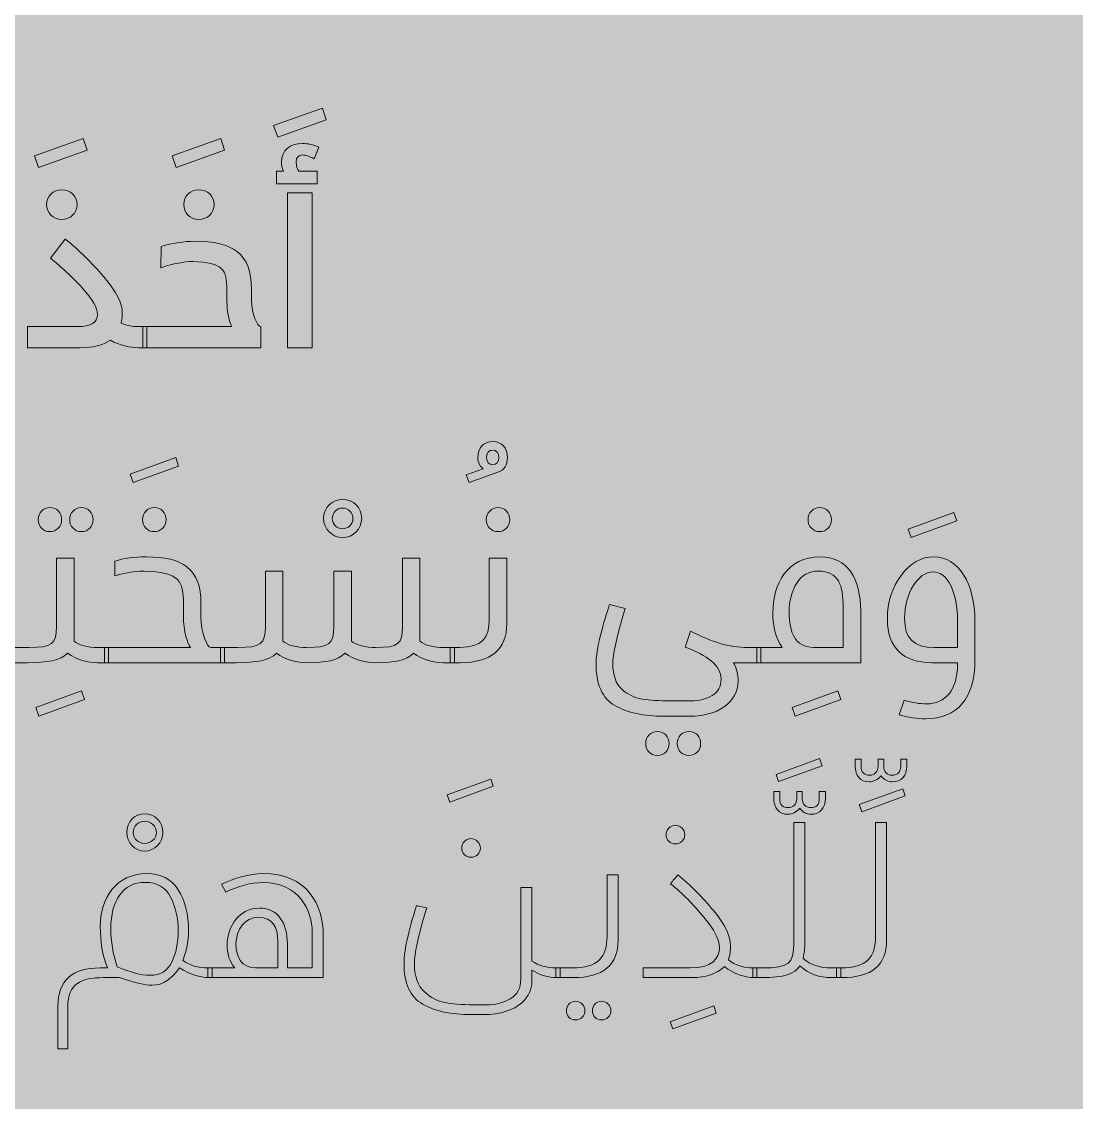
# Model space of a CAD drawing. Header units: inches. Extents: x -1481 to -429, y -1676 to -696.
# Drawn here: x -562.89 to -516.92, y -891.54 to -844.45 of the extents above; entities that cross this region are included whole.
import ezdxf

# ---------------------------------------------------------------- set-up
doc = ezdxf.new("R2010")
doc.units = ezdxf.units.IN
doc.header["$MEASUREMENT"] = 0
doc.layers.add('Layer 1', color=7, linetype='Continuous')

# ---------------------------------------------------------------- blocks, each defined once
blk = doc.blocks.new('block 2')
at = {"layer": 'Layer 1', "true_color": 0x009344}
h = blk.add_hatch(color=114, dxfattribs=at)
h.dxf.hatch_style = 2
h.paths.add_polyline_path([(-429.175, -985.727), (-669.175, -985.727), (-669.175, -695.727), (-429.175, -695.727)])
blk = doc.blocks.new('block 426')
at = {"layer": 'Layer 1', "lineweight": 0}
for points in [[(-551.909, -848.978), (-549.784, -848.216), (-549.613, -848.727), (-551.728, -849.489), (-551.909, -848.978)], [(-562.332, -850.301), (-560.207, -849.539), (-560.037, -850.05), (-562.152, -850.812), (-562.332, -850.301)], [(-556.338, -850.301), (-554.214, -849.539), (-554.043, -850.05), (-556.158, -850.812), (-556.338, -850.301)], [(-551.297, -858.66), (-551.297, -851.904), (-550.225, -851.904), (-550.225, -858.66), (-551.297, -858.66)], [(-556.178, -863.441), (-556.048, -863.812), (-558.032, -864.534), (-558.162, -864.163), (-556.178, -863.441)], [(-522.262, -865.837), (-522.132, -866.208), (-524.116, -866.929), (-524.246, -866.559), (-522.262, -865.837)], [(-560.287, -873.615), (-560.157, -873.986), (-562.141, -874.707), (-562.272, -874.336), (-560.287, -873.615)], [(-527.323, -873.615), (-527.193, -873.986), (-529.178, -874.707), (-529.308, -874.336), (-527.323, -873.615)], [(-528.115, -876.562), (-528.005, -876.873), (-529.899, -877.564), (-530.01, -877.253), (-528.115, -876.562)], [(-542.447, -877.454), (-542.337, -877.765), (-544.231, -878.456), (-544.342, -878.146), (-542.447, -877.454)], [(-524.487, -877.875), (-524.377, -878.186), (-526.271, -878.877), (-526.381, -878.567), (-524.487, -877.875)], [(-532.725, -887.337), (-532.615, -887.647), (-534.51, -888.339), (-534.62, -888.028), (-532.725, -887.337)]]:
    blk.add_lwpolyline(points, dxfattribs=at)
for points, knots in [([(-551.788, -851.513), (-551.788, -851.513), (-551.788, -850.962), (-551.788, -850.962), (-551.788, -850.962), (-551.478, -850.962), (-551.478, -850.962), (-551.538, -850.832), (-551.568, -850.702), (-551.568, -850.581), (-551.568, -850.03), (-551.167, -849.759), (-550.646, -849.759), (-550.425, -849.759), (-550.195, -849.809), (-549.944, -849.92), (-549.944, -849.92), (-550.135, -850.421), (-550.135, -850.421), (-550.365, -850.311), (-550.526, -850.26), (-550.636, -850.26), (-550.826, -850.26), (-550.926, -850.36), (-550.926, -850.571), (-550.926, -850.762), (-550.886, -850.892), (-550.806, -850.962), (-550.806, -850.962), (-550.014, -850.962), (-550.014, -850.962), (-550.014, -850.962), (-550.014, -851.513), (-550.014, -851.513), (-550.014, -851.513), (-551.788, -851.513), (-551.788, -851.513)], [0, 0, 0, 0, 1, 1, 1, 2, 2, 2, 3, 3, 3, 4, 4, 4, 5, 5, 5, 6, 6, 6, 7, 7, 7, 8, 8, 8, 9, 9, 9, 10, 10, 10, 11, 11, 11, 12, 12, 12, 12]), ([(-561.159, -853.067), (-561.52, -853.067), (-561.801, -852.786), (-561.801, -852.415), (-561.801, -852.044), (-561.51, -851.774), (-561.139, -851.774), (-560.769, -851.774), (-560.478, -852.044), (-560.478, -852.415), (-560.478, -852.806), (-560.758, -853.067), (-561.159, -853.067)], [0, 0, 0, 0, 1, 1, 1, 2, 2, 2, 3, 3, 3, 4, 4, 4, 4]), ([(-555.186, -853.067), (-555.547, -853.067), (-555.827, -852.786), (-555.827, -852.415), (-555.827, -852.044), (-555.537, -851.774), (-555.166, -851.774), (-554.795, -851.774), (-554.504, -852.044), (-554.504, -852.415), (-554.504, -852.806), (-554.785, -853.067), (-555.186, -853.067)], [0, 0, 0, 0, 1, 1, 1, 2, 2, 2, 3, 3, 3, 4, 4, 4, 4]), ([(-560.358, -858.66), (-560.358, -858.66), (-562.643, -858.66), (-562.643, -858.66), (-562.643, -858.66), (-562.643, -857.737), (-562.643, -857.737), (-562.643, -857.737), (-560.458, -857.737), (-560.458, -857.737), (-559.876, -857.737), (-559.586, -857.557), (-559.586, -857.206), (-559.586, -856.936), (-559.806, -856.545), (-560.247, -856.054), (-560.698, -855.563), (-561.159, -855.132), (-561.64, -854.761), (-561.64, -854.761), (-560.989, -853.929), (-560.989, -853.929), (-560.397, -854.4), (-559.836, -854.951), (-559.305, -855.573), (-558.774, -856.204), (-558.503, -856.725), (-558.503, -857.136), (-558.503, -857.287), (-558.523, -857.437), (-558.553, -857.587), (-558.363, -857.678), (-558.072, -857.737), (-557.792, -857.737), (-557.792, -857.737), (-557.431, -857.737), (-557.431, -857.737), (-557.431, -857.737), (-557.431, -858.66), (-557.431, -858.66), (-557.431, -858.66), (-557.792, -858.66), (-557.792, -858.66), (-558.142, -858.66), (-558.623, -858.559), (-559.024, -858.329), (-559.335, -858.549), (-559.786, -858.66), (-560.358, -858.66)], [0, 0, 0, 0, 1, 1, 1, 2, 2, 2, 3, 3, 3, 4, 4, 4, 5, 5, 5, 6, 6, 6, 7, 7, 7, 8, 8, 8, 9, 9, 9, 10, 10, 10, 11, 11, 11, 12, 12, 12, 13, 13, 13, 14, 14, 14, 15, 15, 15, 16, 16, 16, 16]), ([(-553.733, -857.737), (-553.873, -857.427), (-553.943, -857.056), (-553.943, -856.625), (-553.943, -856.625), (-553.943, -856.134), (-553.943, -856.134), (-553.963, -855.262), (-554.093, -854.941), (-555.437, -854.901), (-555.807, -854.901), (-556.268, -854.991), (-556.82, -855.172), (-556.82, -855.172), (-556.81, -854.25), (-556.81, -854.25), (-556.318, -854.099), (-555.827, -854.019), (-555.336, -854.019), (-553.692, -854.019), (-552.871, -854.55), (-552.871, -856.114), (-552.871, -856.114), (-552.871, -856.595), (-552.871, -856.595), (-552.871, -857.176), (-552.62, -857.737), (-552.46, -857.737), (-552.46, -857.737), (-552.46, -858.66), (-552.46, -858.66), (-552.46, -858.66), (-557.611, -858.66), (-557.611, -858.66), (-557.611, -858.66), (-557.611, -857.737), (-557.611, -857.737), (-557.611, -857.737), (-553.733, -857.737), (-553.733, -857.737)], [0, 0, 0, 0, 1, 1, 1, 2, 2, 2, 3, 3, 3, 4, 4, 4, 5, 5, 5, 6, 6, 6, 7, 7, 7, 8, 8, 8, 9, 9, 9, 10, 10, 10, 11, 11, 11, 12, 12, 12, 13, 13, 13, 13]), ([(-542.778, -863.932), (-542.908, -863.852), (-543.009, -863.662), (-543.009, -863.451), (-543.009, -863.02), (-542.758, -862.75), (-542.357, -862.75), (-541.956, -862.75), (-541.716, -863.02), (-541.716, -863.451), (-541.716, -863.772), (-541.856, -863.982), (-542.137, -864.083), (-542.137, -864.083), (-543.389, -864.534), (-543.389, -864.534), (-543.389, -864.534), (-543.52, -864.203), (-543.52, -864.203), (-543.52, -864.203), (-542.778, -863.932), (-542.778, -863.932)], [0, 0, 0, 0, 1, 1, 1, 2, 2, 2, 3, 3, 3, 4, 4, 4, 5, 5, 5, 6, 6, 6, 7, 7, 7, 7]), ([(-542.086, -863.451), (-542.086, -863.251), (-542.197, -863.12), (-542.357, -863.12), (-542.527, -863.12), (-542.628, -863.241), (-542.628, -863.451), (-542.628, -863.642), (-542.517, -863.752), (-542.357, -863.752), (-542.197, -863.752), (-542.086, -863.642), (-542.086, -863.451)], [0, 0, 0, 0, 1, 1, 1, 2, 2, 2, 3, 3, 3, 4, 4, 4, 4]), ([(-548.902, -865.265), (-548.431, -865.265), (-548.07, -865.626), (-548.07, -866.097), (-548.07, -866.548), (-548.431, -866.929), (-548.902, -866.929), (-549.353, -866.929), (-549.734, -866.548), (-549.734, -866.097), (-549.734, -865.626), (-549.353, -865.265), (-548.902, -865.265)], [0, 0, 0, 0, 1, 1, 1, 2, 2, 2, 3, 3, 3, 4, 4, 4, 4]), ([(-561.67, -866.669), (-561.951, -866.669), (-562.172, -866.458), (-562.172, -866.148), (-562.172, -865.857), (-561.951, -865.626), (-561.66, -865.626), (-561.35, -865.626), (-561.149, -865.857), (-561.149, -866.148), (-561.149, -866.458), (-561.36, -866.669), (-561.67, -866.669)], [0, 0, 0, 0, 1, 1, 1, 2, 2, 2, 3, 3, 3, 4, 4, 4, 4]), ([(-560.297, -866.669), (-560.578, -866.669), (-560.798, -866.458), (-560.798, -866.148), (-560.798, -865.857), (-560.578, -865.626), (-560.287, -865.626), (-559.976, -865.626), (-559.776, -865.857), (-559.776, -866.148), (-559.776, -866.458), (-559.986, -866.669), (-560.297, -866.669)], [0, 0, 0, 0, 1, 1, 1, 2, 2, 2, 3, 3, 3, 4, 4, 4, 4]), ([(-557.12, -866.669), (-557.401, -866.669), (-557.621, -866.458), (-557.621, -866.148), (-557.621, -865.857), (-557.401, -865.626), (-557.11, -865.626), (-556.799, -865.626), (-556.599, -865.857), (-556.599, -866.148), (-556.599, -866.458), (-556.809, -866.669), (-557.12, -866.669)], [0, 0, 0, 0, 1, 1, 1, 2, 2, 2, 3, 3, 3, 4, 4, 4, 4]), ([(-548.902, -866.548), (-548.651, -866.548), (-548.451, -866.348), (-548.451, -866.097), (-548.451, -865.847), (-548.651, -865.646), (-548.902, -865.646), (-549.152, -865.646), (-549.353, -865.847), (-549.353, -866.097), (-549.353, -866.348), (-549.152, -866.548), (-548.902, -866.548)], [0, 0, 0, 0, 1, 1, 1, 2, 2, 2, 3, 3, 3, 4, 4, 4, 4]), ([(-542.137, -866.669), (-542.417, -866.669), (-542.638, -866.458), (-542.638, -866.148), (-542.638, -865.857), (-542.417, -865.626), (-542.126, -865.626), (-541.816, -865.626), (-541.615, -865.857), (-541.615, -866.148), (-541.615, -866.458), (-541.826, -866.669), (-542.137, -866.669)], [0, 0, 0, 0, 1, 1, 1, 2, 2, 2, 3, 3, 3, 4, 4, 4, 4]), ([(-528.115, -866.669), (-528.396, -866.669), (-528.616, -866.458), (-528.616, -866.148), (-528.616, -865.857), (-528.396, -865.626), (-528.105, -865.626), (-527.794, -865.626), (-527.594, -865.857), (-527.594, -866.148), (-527.594, -866.458), (-527.804, -866.669), (-528.115, -866.669)], [0, 0, 0, 0, 1, 1, 1, 2, 2, 2, 3, 3, 3, 4, 4, 4, 4]), ([(-559.585, -872.382), (-559.976, -872.382), (-560.498, -872.252), (-560.889, -871.971), (-561.209, -872.292), (-561.771, -872.382), (-562.643, -872.382), (-562.643, -872.382), (-563.324, -872.382), (-563.324, -872.382), (-563.324, -872.382), (-563.324, -871.72), (-563.324, -871.72), (-563.324, -871.72), (-562.572, -871.72), (-562.572, -871.72), (-561.57, -871.72), (-561.37, -871.57), (-561.37, -870.808), (-561.37, -870.808), (-561.37, -867.821), (-561.37, -867.821), (-561.37, -867.821), (-560.608, -867.821), (-560.608, -867.821), (-560.608, -867.821), (-560.608, -871.44), (-560.608, -871.44), (-560.407, -871.63), (-559.986, -871.72), (-559.585, -871.72), (-559.585, -871.72), (-559.105, -871.72), (-559.105, -871.72), (-559.105, -871.72), (-559.105, -872.382), (-559.105, -872.382), (-559.105, -872.382), (-559.585, -872.382), (-559.585, -872.382)], [0, 0, 0, 0, 1, 1, 1, 2, 2, 2, 3, 3, 3, 4, 4, 4, 5, 5, 5, 6, 6, 6, 7, 7, 7, 8, 8, 8, 9, 9, 9, 10, 10, 10, 11, 11, 11, 12, 12, 12, 13, 13, 13, 13]), ([(-559.285, -872.382), (-559.285, -872.382), (-559.285, -871.72), (-559.285, -871.72), (-559.285, -871.72), (-555.526, -871.72), (-555.526, -871.72), (-555.647, -871.6), (-555.847, -871.009), (-555.837, -870.337), (-555.837, -870.337), (-555.837, -869.836), (-555.837, -869.836), (-555.847, -868.804), (-555.997, -868.433), (-557.571, -868.393), (-557.982, -868.393), (-558.403, -868.463), (-558.834, -868.603), (-558.834, -868.603), (-558.824, -867.962), (-558.824, -867.962), (-558.433, -867.831), (-557.982, -867.771), (-557.471, -867.771), (-555.867, -867.771), (-555.076, -868.283), (-555.076, -869.806), (-555.076, -869.806), (-555.076, -870.377), (-555.076, -870.377), (-555.076, -871.069), (-554.815, -871.72), (-554.645, -871.72), (-554.645, -871.72), (-554.043, -871.72), (-554.043, -871.72), (-554.043, -871.72), (-554.043, -872.382), (-554.043, -872.382), (-554.043, -872.382), (-559.285, -872.382), (-559.285, -872.382)], [0, 0, 0, 0, 1, 1, 1, 2, 2, 2, 3, 3, 3, 4, 4, 4, 5, 5, 5, 6, 6, 6, 7, 7, 7, 8, 8, 8, 9, 9, 9, 10, 10, 10, 11, 11, 11, 12, 12, 12, 13, 13, 13, 14, 14, 14, 14]), ([(-545.534, -867.821), (-545.534, -867.821), (-545.534, -871.44), (-545.534, -871.44), (-545.333, -871.63), (-544.912, -871.72), (-544.511, -871.72), (-544.511, -871.72), (-544.03, -871.72), (-544.03, -871.72), (-544.03, -871.72), (-544.03, -872.382), (-544.03, -872.382), (-544.03, -872.382), (-544.511, -872.382), (-544.511, -872.382), (-544.902, -872.382), (-545.424, -872.252), (-545.814, -871.971), (-546.145, -872.292), (-546.616, -872.382), (-547.458, -872.382), (-547.849, -872.382), (-548.41, -872.252), (-548.801, -871.971), (-549.132, -872.292), (-549.603, -872.382), (-550.445, -872.382), (-550.876, -872.382), (-551.397, -872.252), (-551.788, -871.971), (-552.109, -872.292), (-552.67, -872.382), (-553.542, -872.382), (-553.542, -872.382), (-554.224, -872.382), (-554.224, -872.382), (-554.224, -872.382), (-554.224, -871.72), (-554.224, -871.72), (-554.224, -871.72), (-553.472, -871.72), (-553.472, -871.72), (-552.47, -871.72), (-552.269, -871.57), (-552.269, -870.808), (-552.269, -870.808), (-552.269, -868.393), (-552.269, -868.393), (-552.269, -868.393), (-551.508, -868.393), (-551.508, -868.393), (-551.508, -868.393), (-551.508, -871.44), (-551.508, -871.44), (-551.307, -871.63), (-550.886, -871.72), (-550.485, -871.72), (-549.483, -871.72), (-549.283, -871.57), (-549.283, -870.808), (-549.283, -870.808), (-549.283, -868.393), (-549.283, -868.393), (-549.283, -868.393), (-548.521, -868.393), (-548.521, -868.393), (-548.521, -868.393), (-548.521, -871.44), (-548.521, -871.44), (-548.32, -871.61), (-547.869, -871.72), (-547.468, -871.72), (-546.456, -871.72), (-546.296, -871.57), (-546.296, -870.808), (-546.296, -870.808), (-546.296, -867.821), (-546.296, -867.821), (-546.296, -867.821), (-545.534, -867.821), (-545.534, -867.821)], [0, 0, 0, 0, 1, 1, 1, 2, 2, 2, 3, 3, 3, 4, 4, 4, 5, 5, 5, 6, 6, 6, 7, 7, 7, 8, 8, 8, 9, 9, 9, 10, 10, 10, 11, 11, 11, 12, 12, 12, 13, 13, 13, 14, 14, 14, 15, 15, 15, 16, 16, 16, 17, 17, 17, 18, 18, 18, 19, 19, 19, 20, 20, 20, 21, 21, 21, 22, 22, 22, 23, 23, 23, 24, 24, 24, 25, 25, 25, 26, 26, 26, 27, 27, 27, 27]), ([(-541.746, -867.821), (-541.746, -867.821), (-541.746, -870.678), (-541.746, -870.678), (-541.746, -871.811), (-542.427, -872.382), (-543.78, -872.382), (-543.78, -872.382), (-544.211, -872.382), (-544.211, -872.382), (-544.211, -872.382), (-544.211, -871.72), (-544.211, -871.72), (-544.211, -871.72), (-543.79, -871.72), (-543.79, -871.72), (-542.838, -871.71), (-542.507, -871.309), (-542.507, -870.518), (-542.507, -870.518), (-542.507, -867.821), (-542.507, -867.821), (-542.507, -867.821), (-541.746, -867.821), (-541.746, -867.821)], [0, 0, 0, 0, 1, 1, 1, 2, 2, 2, 3, 3, 3, 4, 4, 4, 5, 5, 5, 6, 6, 6, 7, 7, 7, 8, 8, 8, 8]), ([(-529.739, -871.72), (-530.009, -871.349), (-530.15, -870.848), (-530.15, -870.207), (-530.15, -868.944), (-529.508, -867.771), (-528.095, -867.771), (-526.882, -867.771), (-526.321, -868.724), (-526.321, -870.137), (-526.321, -870.137), (-526.321, -872.382), (-526.321, -872.382), (-526.321, -872.382), (-530.851, -872.382), (-530.851, -872.382), (-530.851, -872.382), (-530.851, -871.72), (-530.851, -871.72), (-530.851, -871.72), (-529.739, -871.72), (-529.739, -871.72)], [0, 0, 0, 0, 1, 1, 1, 2, 2, 2, 3, 3, 3, 4, 4, 4, 5, 5, 5, 6, 6, 6, 7, 7, 7, 7]), ([(-521.34, -870.568), (-521.34, -870.568), (-521.34, -872.272), (-521.34, -872.272), (-521.34, -873.915), (-522.091, -874.828), (-523.495, -874.828), (-523.866, -874.828), (-524.246, -874.767), (-524.637, -874.657), (-524.637, -874.657), (-524.427, -874.016), (-524.427, -874.016), (-524.066, -874.126), (-523.745, -874.176), (-523.465, -874.176), (-522.593, -874.176), (-522.101, -873.545), (-522.101, -872.462), (-522.101, -872.462), (-522.101, -872.382), (-522.101, -872.382), (-522.101, -872.382), (-523.214, -872.382), (-523.214, -872.382), (-524.487, -872.382), (-525.159, -871.72), (-525.159, -870.477), (-525.189, -869.064), (-524.196, -867.731), (-523.124, -867.771), (-522.071, -867.771), (-521.34, -868.924), (-521.34, -870.568)], [0, 0, 0, 0, 1, 1, 1, 2, 2, 2, 3, 3, 3, 4, 4, 4, 5, 5, 5, 6, 6, 6, 7, 7, 7, 8, 8, 8, 9, 9, 9, 10, 10, 10, 11, 11, 11, 11]), ([(-528.376, -871.72), (-528.376, -871.72), (-527.083, -871.72), (-527.083, -871.72), (-527.083, -871.72), (-527.083, -869.966), (-527.083, -869.966), (-527.083, -869.004), (-527.283, -868.393), (-528.165, -868.393), (-528.576, -868.393), (-528.887, -868.563), (-529.107, -868.914), (-529.328, -869.265), (-529.438, -869.686), (-529.438, -870.177), (-529.438, -871.069), (-529.188, -871.69), (-528.376, -871.72)], [0, 0, 0, 0, 1, 1, 1, 2, 2, 2, 3, 3, 3, 4, 4, 4, 5, 5, 5, 6, 6, 6, 6]), ([(-522.101, -871.72), (-522.101, -871.72), (-522.101, -870.598), (-522.101, -870.598), (-522.101, -869.285), (-522.532, -868.423), (-523.164, -868.423), (-523.825, -868.423), (-524.407, -869.385), (-524.407, -870.457), (-524.407, -871.339), (-524.016, -871.72), (-523.104, -871.72), (-523.104, -871.72), (-522.101, -871.72), (-522.101, -871.72)], [0, 0, 0, 0, 1, 1, 1, 2, 2, 2, 3, 3, 3, 4, 4, 4, 5, 5, 5, 5]), ([(-533.697, -874.046), (-533.367, -874.046), (-533.066, -873.966), (-532.795, -873.815), (-532.535, -873.665), (-532.405, -873.424), (-532.405, -873.104), (-532.405, -872.492), (-533.016, -872.061), (-533.978, -871.7), (-533.978, -871.7), (-533.738, -871.009), (-533.738, -871.009), (-532.785, -871.48), (-532.094, -871.72), (-531.222, -871.72), (-531.222, -871.72), (-530.67, -871.72), (-530.67, -871.72), (-530.67, -871.72), (-530.67, -872.382), (-530.67, -872.382), (-530.67, -872.382), (-531.863, -872.382), (-531.863, -872.382), (-531.733, -872.592), (-531.663, -872.863), (-531.663, -873.214), (-531.663, -873.805), (-532.154, -874.717), (-533.858, -874.717), (-533.858, -874.717), (-534.89, -874.717), (-534.89, -874.717), (-535.782, -874.717), (-536.494, -874.557), (-537.035, -874.246), (-537.586, -873.936), (-537.857, -873.324), (-537.857, -872.432), (-537.857, -872.121), (-537.787, -871.7), (-537.657, -871.179), (-537.526, -870.658), (-537.396, -870.217), (-537.266, -869.846), (-537.266, -869.846), (-536.584, -870.026), (-536.584, -870.026), (-536.584, -870.026), (-536.684, -870.357), (-536.684, -870.357), (-536.975, -871.349), (-537.125, -872.041), (-537.125, -872.432), (-537.125, -872.923), (-536.995, -873.294), (-536.735, -873.535), (-536.484, -873.765), (-536.183, -873.915), (-535.842, -873.966), (-535.512, -874.016), (-535.101, -874.046), (-534.61, -874.046), (-534.61, -874.046), (-533.697, -874.046), (-533.697, -874.046)], [0, 0, 0, 0, 1, 1, 1, 2, 2, 2, 3, 3, 3, 4, 4, 4, 5, 5, 5, 6, 6, 6, 7, 7, 7, 8, 8, 8, 9, 9, 9, 10, 10, 10, 11, 11, 11, 12, 12, 12, 13, 13, 13, 14, 14, 14, 15, 15, 15, 16, 16, 16, 17, 17, 17, 18, 18, 18, 19, 19, 19, 20, 20, 20, 21, 21, 21, 22, 22, 22, 22]), ([(-535.191, -876.421), (-535.472, -876.421), (-535.692, -876.211), (-535.692, -875.9), (-535.692, -875.609), (-535.472, -875.379), (-535.181, -875.379), (-534.87, -875.379), (-534.67, -875.609), (-534.67, -875.9), (-534.67, -876.211), (-534.88, -876.421), (-535.191, -876.421)], [0, 0, 0, 0, 1, 1, 1, 2, 2, 2, 3, 3, 3, 4, 4, 4, 4]), ([(-533.818, -876.421), (-534.098, -876.421), (-534.319, -876.211), (-534.319, -875.9), (-534.319, -875.609), (-534.098, -875.379), (-533.808, -875.379), (-533.497, -875.379), (-533.297, -875.609), (-533.297, -875.9), (-533.297, -876.211), (-533.507, -876.421), (-533.818, -876.421)], [0, 0, 0, 0, 1, 1, 1, 2, 2, 2, 3, 3, 3, 4, 4, 4, 4]), ([(-525.94, -877.574), (-526.341, -877.574), (-526.562, -877.314), (-526.562, -876.863), (-526.562, -876.863), (-526.562, -876.582), (-526.562, -876.582), (-526.562, -876.582), (-526.301, -876.582), (-526.301, -876.582), (-526.301, -876.582), (-526.301, -876.883), (-526.301, -876.883), (-526.301, -877.153), (-526.181, -877.284), (-525.93, -877.284), (-525.7, -877.284), (-525.56, -877.123), (-525.56, -876.883), (-525.56, -876.883), (-525.56, -876.582), (-525.56, -876.582), (-525.56, -876.582), (-525.319, -876.582), (-525.319, -876.582), (-525.319, -876.582), (-525.319, -876.883), (-525.319, -876.883), (-525.319, -877.123), (-525.179, -877.284), (-524.948, -877.284), (-524.698, -877.284), (-524.577, -877.153), (-524.577, -876.883), (-524.577, -876.883), (-524.577, -876.582), (-524.577, -876.582), (-524.577, -876.582), (-524.307, -876.582), (-524.307, -876.582), (-524.307, -876.582), (-524.307, -876.863), (-524.307, -876.863), (-524.307, -877.304), (-524.547, -877.574), (-524.938, -877.574), (-525.139, -877.574), (-525.309, -877.474), (-525.429, -877.314), (-525.59, -877.484), (-525.76, -877.574), (-525.94, -877.574)], [0, 0, 0, 0, 1, 1, 1, 2, 2, 2, 3, 3, 3, 4, 4, 4, 5, 5, 5, 6, 6, 6, 7, 7, 7, 8, 8, 8, 9, 9, 9, 10, 10, 10, 11, 11, 11, 12, 12, 12, 13, 13, 13, 14, 14, 14, 15, 15, 15, 16, 16, 16, 17, 17, 17, 17]), ([(-529.488, -878.988), (-529.889, -878.988), (-530.11, -878.727), (-530.11, -878.276), (-530.11, -878.276), (-530.11, -877.995), (-530.11, -877.995), (-530.11, -877.995), (-529.849, -877.995), (-529.849, -877.995), (-529.849, -877.995), (-529.849, -878.296), (-529.849, -878.296), (-529.849, -878.567), (-529.729, -878.697), (-529.478, -878.697), (-529.248, -878.697), (-529.108, -878.536), (-529.108, -878.296), (-529.108, -878.296), (-529.108, -877.995), (-529.108, -877.995), (-529.108, -877.995), (-528.867, -877.995), (-528.867, -877.995), (-528.867, -877.995), (-528.867, -878.296), (-528.867, -878.296), (-528.867, -878.536), (-528.727, -878.697), (-528.496, -878.697), (-528.246, -878.697), (-528.125, -878.567), (-528.125, -878.296), (-528.125, -878.296), (-528.125, -877.995), (-528.125, -877.995), (-528.125, -877.995), (-527.855, -877.995), (-527.855, -877.995), (-527.855, -877.995), (-527.855, -878.276), (-527.855, -878.276), (-527.855, -878.717), (-528.095, -878.988), (-528.486, -878.988), (-528.687, -878.988), (-528.857, -878.887), (-528.977, -878.727), (-529.138, -878.897), (-529.308, -878.988), (-529.488, -878.988)], [0, 0, 0, 0, 1, 1, 1, 2, 2, 2, 3, 3, 3, 4, 4, 4, 5, 5, 5, 6, 6, 6, 7, 7, 7, 8, 8, 8, 9, 9, 9, 10, 10, 10, 11, 11, 11, 12, 12, 12, 13, 13, 13, 14, 14, 14, 15, 15, 15, 16, 16, 16, 17, 17, 17, 17]), ([(-557.531, -878.967), (-557.09, -878.967), (-556.739, -879.328), (-556.739, -879.779), (-556.739, -880.22), (-557.09, -880.591), (-557.531, -880.591), (-557.962, -880.591), (-558.313, -880.22), (-558.313, -879.779), (-558.313, -879.328), (-557.962, -878.967), (-557.531, -878.967)], [0, 0, 0, 0, 1, 1, 1, 2, 2, 2, 3, 3, 3, 4, 4, 4, 4]), ([(-557.531, -880.26), (-557.24, -880.26), (-557.02, -880.05), (-557.02, -879.779), (-557.02, -879.508), (-557.24, -879.288), (-557.531, -879.288), (-557.812, -879.288), (-558.032, -879.508), (-558.032, -879.779), (-558.032, -880.05), (-557.812, -880.26), (-557.531, -880.26)], [0, 0, 0, 0, 1, 1, 1, 2, 2, 2, 3, 3, 3, 4, 4, 4, 4]), ([(-534.399, -879.468), (-534.169, -879.468), (-533.988, -879.649), (-533.988, -879.879), (-533.988, -880.11), (-534.169, -880.28), (-534.399, -880.28), (-534.63, -880.28), (-534.8, -880.11), (-534.8, -879.879), (-534.8, -879.649), (-534.63, -879.468), (-534.399, -879.468)], [0, 0, 0, 0, 1, 1, 1, 2, 2, 2, 3, 3, 3, 4, 4, 4, 4]), ([(-527.193, -885.683), (-527.193, -885.683), (-527.193, -886.104), (-527.193, -886.104), (-527.193, -886.104), (-527.594, -886.104), (-527.594, -886.104), (-528.105, -886.104), (-528.597, -885.943), (-528.967, -885.592), (-529.208, -885.963), (-529.679, -886.104), (-530.631, -886.104), (-530.631, -886.104), (-531.022, -886.104), (-531.022, -886.104), (-531.022, -886.104), (-531.022, -885.683), (-531.022, -885.683), (-531.022, -885.683), (-530.611, -885.683), (-530.611, -885.683), (-529.448, -885.683), (-529.238, -885.502), (-529.238, -884.6), (-529.238, -884.6), (-529.238, -879.348), (-529.238, -879.348), (-529.238, -879.348), (-528.757, -879.348), (-528.757, -879.348), (-528.757, -879.348), (-528.757, -884.59), (-528.757, -884.59), (-528.757, -884.811), (-528.777, -885.041), (-528.827, -885.272), (-528.496, -885.552), (-528.135, -885.683), (-527.584, -885.683), (-527.584, -885.683), (-527.193, -885.683), (-527.193, -885.683)], [0, 0, 0, 0, 1, 1, 1, 2, 2, 2, 3, 3, 3, 4, 4, 4, 5, 5, 5, 6, 6, 6, 7, 7, 7, 8, 8, 8, 9, 9, 9, 10, 10, 10, 11, 11, 11, 12, 12, 12, 13, 13, 13, 14, 14, 14, 14]), ([(-527.374, -885.683), (-527.374, -885.683), (-527.193, -885.683), (-527.193, -885.683), (-526.061, -885.683), (-525.67, -885.222), (-525.67, -884.3), (-525.67, -884.3), (-525.67, -879.348), (-525.67, -879.348), (-525.67, -879.348), (-525.189, -879.348), (-525.189, -879.348), (-525.189, -879.348), (-525.189, -884.47), (-525.189, -884.47), (-525.189, -885.562), (-525.84, -886.104), (-527.143, -886.104), (-527.143, -886.104), (-527.374, -886.104), (-527.374, -886.104), (-527.374, -886.104), (-527.374, -885.683), (-527.374, -885.683)], [0, 0, 0, 0, 1, 1, 1, 2, 2, 2, 3, 3, 3, 4, 4, 4, 5, 5, 5, 6, 6, 6, 7, 7, 7, 8, 8, 8, 8]), ([(-543.309, -880.05), (-543.079, -880.05), (-542.898, -880.23), (-542.898, -880.461), (-542.898, -880.691), (-543.079, -880.862), (-543.309, -880.862), (-543.54, -880.862), (-543.71, -880.691), (-543.71, -880.461), (-543.71, -880.23), (-543.54, -880.05), (-543.309, -880.05)], [0, 0, 0, 0, 1, 1, 1, 2, 2, 2, 3, 3, 3, 4, 4, 4, 4]), ([(-559.335, -886.104), (-560.328, -886.104), (-560.879, -886.394), (-560.879, -887.367), (-560.879, -887.367), (-560.879, -889.211), (-560.879, -889.211), (-560.879, -889.211), (-561.31, -889.211), (-561.31, -889.211), (-561.31, -889.211), (-561.31, -887.347), (-561.31, -887.347), (-561.31, -886.234), (-560.698, -885.683), (-559.466, -885.683), (-559.466, -885.683), (-559.155, -885.683), (-559.155, -885.683), (-559.365, -885.132), (-559.466, -884.53), (-559.466, -883.889), (-559.466, -882.656), (-558.774, -881.573), (-557.441, -881.573), (-556.829, -881.573), (-556.378, -881.804), (-556.068, -882.275), (-555.767, -882.746), (-555.617, -883.357), (-555.617, -884.089), (-555.617, -884.47), (-555.697, -884.891), (-555.867, -885.352), (-555.576, -885.572), (-555.206, -885.683), (-554.755, -885.683), (-554.755, -885.683), (-554.594, -885.683), (-554.594, -885.683), (-554.594, -885.683), (-554.594, -886.104), (-554.594, -886.104), (-554.594, -886.104), (-554.755, -886.104), (-554.755, -886.104), (-555.105, -886.104), (-555.566, -885.963), (-556.008, -885.673), (-556.368, -886.164), (-556.699, -886.434), (-557.21, -886.434), (-557.531, -886.434), (-557.852, -886.344), (-558.644, -886.104), (-558.644, -886.104), (-559.335, -886.104), (-559.335, -886.104)], [0, 0, 0, 0, 1, 1, 1, 2, 2, 2, 3, 3, 3, 4, 4, 4, 5, 5, 5, 6, 6, 6, 7, 7, 7, 8, 8, 8, 9, 9, 9, 10, 10, 10, 11, 11, 11, 12, 12, 12, 13, 13, 13, 14, 14, 14, 15, 15, 15, 16, 16, 16, 17, 17, 17, 18, 18, 18, 19, 19, 19, 19]), ([(-553.602, -885.683), (-553.833, -885.432), (-553.933, -885.041), (-553.933, -884.671), (-553.933, -883.869), (-553.412, -883.077), (-552.52, -883.077), (-551.728, -883.077), (-551.307, -883.718), (-551.307, -884.63), (-551.307, -884.63), (-551.307, -885.683), (-551.307, -885.683), (-551.307, -885.683), (-550.225, -885.683), (-550.225, -885.683), (-550.225, -885.683), (-550.225, -884.119), (-550.225, -884.119), (-550.225, -883.187), (-550.796, -881.964), (-552.37, -881.964), (-552.901, -881.964), (-553.442, -882.105), (-553.993, -882.385), (-553.993, -882.385), (-554.174, -882.034), (-554.174, -882.034), (-553.653, -881.784), (-552.971, -881.573), (-552.37, -881.573), (-550.465, -881.573), (-549.744, -882.896), (-549.744, -884.3), (-549.744, -884.3), (-549.744, -886.104), (-549.744, -886.104), (-549.744, -886.104), (-554.775, -886.104), (-554.775, -886.104), (-554.775, -886.104), (-554.775, -885.683), (-554.775, -885.683), (-554.775, -885.683), (-553.602, -885.683), (-553.602, -885.683)], [0, 0, 0, 0, 1, 1, 1, 2, 2, 2, 3, 3, 3, 4, 4, 4, 5, 5, 5, 6, 6, 6, 7, 7, 7, 8, 8, 8, 9, 9, 9, 10, 10, 10, 11, 11, 11, 12, 12, 12, 13, 13, 13, 14, 14, 14, 15, 15, 15, 15]), ([(-558.724, -885.633), (-558.132, -885.873), (-557.722, -886.003), (-557.28, -886.003), (-556.849, -886.003), (-556.539, -885.813), (-556.348, -885.432), (-556.158, -885.051), (-556.068, -884.59), (-556.068, -884.049), (-556.068, -883.508), (-556.178, -883.027), (-556.398, -882.596), (-556.619, -882.165), (-556.99, -881.954), (-557.511, -881.954), (-558.503, -881.954), (-559.004, -882.786), (-559.004, -883.959), (-559.004, -884.52), (-558.914, -885.081), (-558.724, -885.633)], [0, 0, 0, 0, 1, 1, 1, 2, 2, 2, 3, 3, 3, 4, 4, 4, 5, 5, 5, 6, 6, 6, 7, 7, 7, 7]), ([(-539.601, -885.683), (-539.601, -885.683), (-538.899, -885.683), (-538.899, -885.683), (-537.767, -885.683), (-537.376, -885.222), (-537.376, -884.3), (-537.376, -884.3), (-537.376, -881.633), (-537.376, -881.633), (-537.376, -881.633), (-536.895, -881.633), (-536.895, -881.633), (-536.895, -881.633), (-536.895, -884.47), (-536.895, -884.47), (-536.895, -885.562), (-537.547, -886.104), (-538.849, -886.104), (-538.849, -886.104), (-539.601, -886.104), (-539.601, -886.104), (-539.601, -886.104), (-539.601, -885.683), (-539.601, -885.683)], [0, 0, 0, 0, 1, 1, 1, 2, 2, 2, 3, 3, 3, 4, 4, 4, 5, 5, 5, 6, 6, 6, 7, 7, 7, 8, 8, 8, 8]), ([(-531.002, -886.104), (-531.352, -886.104), (-531.883, -885.933), (-532.255, -885.623), (-532.605, -885.943), (-533.076, -886.104), (-533.668, -886.104), (-533.668, -886.104), (-535.803, -886.104), (-535.803, -886.104), (-535.803, -886.104), (-535.803, -885.683), (-535.803, -885.683), (-535.803, -885.683), (-533.768, -885.683), (-533.768, -885.683), (-532.816, -885.683), (-532.475, -885.302), (-532.475, -884.771), (-532.475, -884.45), (-532.705, -884.019), (-533.156, -883.468), (-533.607, -882.916), (-534.099, -882.435), (-534.61, -882.014), (-534.56, -881.944), (-534.449, -881.814), (-534.289, -881.623), (-533.738, -882.074), (-533.217, -882.606), (-532.725, -883.197), (-532.234, -883.798), (-531.994, -884.3), (-531.994, -884.701), (-531.994, -884.911), (-532.024, -885.122), (-532.084, -885.332), (-531.783, -885.562), (-531.423, -885.683), (-531.002, -885.683), (-531.002, -885.683), (-530.841, -885.683), (-530.841, -885.683), (-530.841, -885.683), (-530.841, -886.104), (-530.841, -886.104), (-530.841, -886.104), (-531.002, -886.104), (-531.002, -886.104)], [0, 0, 0, 0, 1, 1, 1, 2, 2, 2, 3, 3, 3, 4, 4, 4, 5, 5, 5, 6, 6, 6, 7, 7, 7, 8, 8, 8, 9, 9, 9, 10, 10, 10, 11, 11, 11, 12, 12, 12, 13, 13, 13, 14, 14, 14, 15, 15, 15, 16, 16, 16, 16]), ([(-540.653, -886.294), (-540.653, -886.855), (-541.154, -887.717), (-542.808, -887.717), (-542.808, -887.717), (-543.299, -887.717), (-543.299, -887.717), (-544.171, -887.717), (-544.883, -887.567), (-545.414, -887.256), (-545.955, -886.946), (-546.226, -886.354), (-546.226, -885.482), (-546.226, -885.181), (-546.166, -884.781), (-546.046, -884.27), (-545.925, -883.768), (-545.805, -883.337), (-545.675, -882.967), (-545.484, -883.017), (-545.364, -883.037), (-545.234, -883.067), (-545.234, -883.067), (-545.304, -883.287), (-545.304, -883.287), (-545.615, -884.34), (-545.775, -885.071), (-545.775, -885.482), (-545.775, -886.033), (-545.635, -886.444), (-545.344, -886.715), (-545.063, -886.986), (-544.732, -887.146), (-544.362, -887.206), (-543.991, -887.266), (-543.54, -887.296), (-542.998, -887.296), (-542.998, -887.296), (-542.638, -887.296), (-542.638, -887.296), (-542.247, -887.296), (-541.906, -887.206), (-541.595, -887.026), (-541.284, -886.845), (-541.134, -886.565), (-541.134, -886.174), (-541.134, -886.174), (-541.134, -882.175), (-541.134, -882.175), (-541.134, -882.175), (-540.653, -882.175), (-540.653, -882.175), (-540.653, -882.175), (-540.653, -885.382), (-540.653, -885.382), (-540.362, -885.582), (-540.011, -885.683), (-539.581, -885.683), (-539.581, -885.683), (-539.42, -885.683), (-539.42, -885.683), (-539.42, -885.683), (-539.42, -886.104), (-539.42, -886.104), (-539.42, -886.104), (-539.581, -886.104), (-539.581, -886.104), (-539.931, -886.104), (-540.282, -885.993), (-540.653, -885.783), (-540.653, -885.783), (-540.653, -886.294), (-540.653, -886.294)], [0, 0, 0, 0, 1, 1, 1, 2, 2, 2, 3, 3, 3, 4, 4, 4, 5, 5, 5, 6, 6, 6, 7, 7, 7, 8, 8, 8, 9, 9, 9, 10, 10, 10, 11, 11, 11, 12, 12, 12, 13, 13, 13, 14, 14, 14, 15, 15, 15, 16, 16, 16, 17, 17, 17, 18, 18, 18, 19, 19, 19, 20, 20, 20, 21, 21, 21, 22, 22, 22, 23, 23, 23, 24, 24, 24, 24]), ([(-552.7, -885.683), (-552.7, -885.683), (-551.728, -885.683), (-551.728, -885.683), (-551.728, -885.683), (-551.728, -884.52), (-551.728, -884.52), (-551.728, -883.908), (-551.929, -883.478), (-552.58, -883.478), (-553.151, -883.478), (-553.552, -884.009), (-553.552, -884.64), (-553.552, -885.212), (-553.292, -885.673), (-552.7, -885.683)], [0, 0, 0, 0, 1, 1, 1, 2, 2, 2, 3, 3, 3, 4, 4, 4, 5, 5, 5, 5]), ([(-538.749, -887.136), (-538.519, -887.136), (-538.338, -887.316), (-538.338, -887.547), (-538.338, -887.778), (-538.519, -887.948), (-538.749, -887.948), (-538.98, -887.948), (-539.15, -887.778), (-539.15, -887.547), (-539.15, -887.316), (-538.98, -887.136), (-538.749, -887.136)], [0, 0, 0, 0, 1, 1, 1, 2, 2, 2, 3, 3, 3, 4, 4, 4, 4]), ([(-537.616, -887.136), (-537.386, -887.136), (-537.206, -887.316), (-537.206, -887.547), (-537.206, -887.778), (-537.386, -887.948), (-537.616, -887.948), (-537.847, -887.948), (-538.017, -887.778), (-538.017, -887.547), (-538.017, -887.316), (-537.847, -887.136), (-537.616, -887.136)], [0, 0, 0, 0, 1, 1, 1, 2, 2, 2, 3, 3, 3, 4, 4, 4, 4])]:
    blk.add_open_spline(points, degree=3, knots=knots, dxfattribs=at)

msp = doc.modelspace()

# ---------------------------------------------------------------- hatches: boundary and pattern name
at = {"layer": 'Layer 1', "true_color": 0x006738}
h = msp.add_hatch(color=116, dxfattribs=at)
h.dxf.hatch_style = 2
h.paths.add_polyline_path([(-484.406, -970.727), (-654.406, -970.727), (-654.406, -751.646), (-484.406, -751.646)])

# ---------------------------------------------------------------- block references
at = {"layer": 'Layer 1'}
for name in ['block 2', 'block 426']:
    msp.add_blockref(name, (0, 0), dxfattribs=at)

doc.saveas('drawing.dxf')
